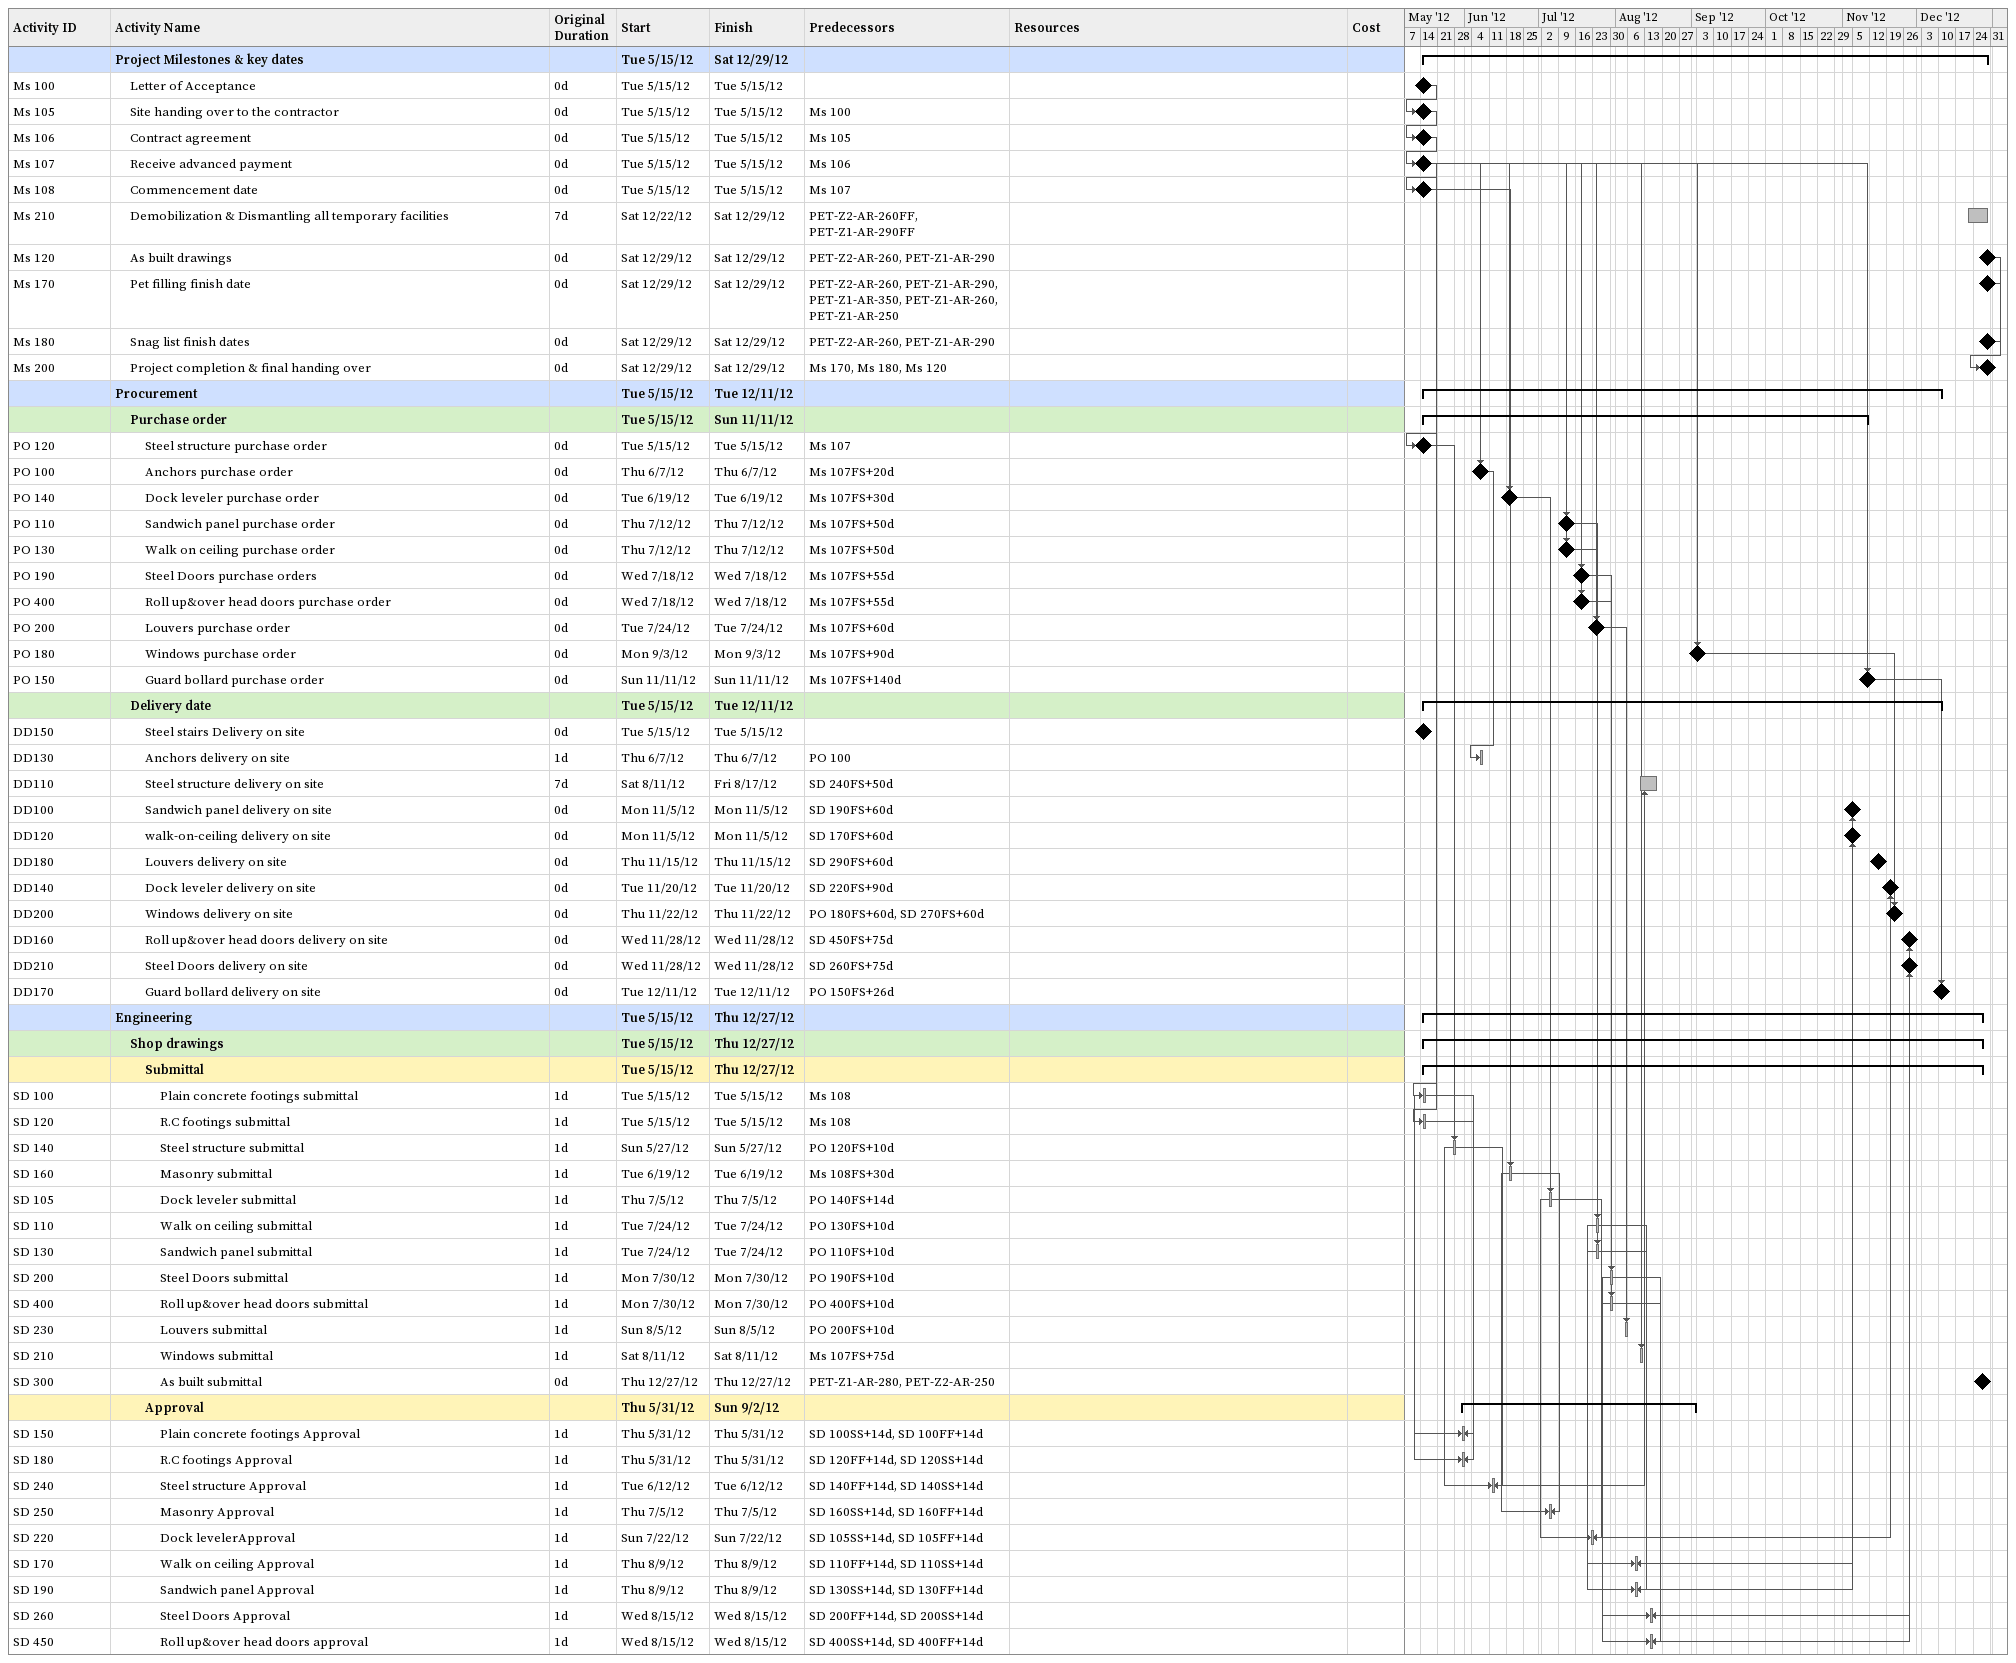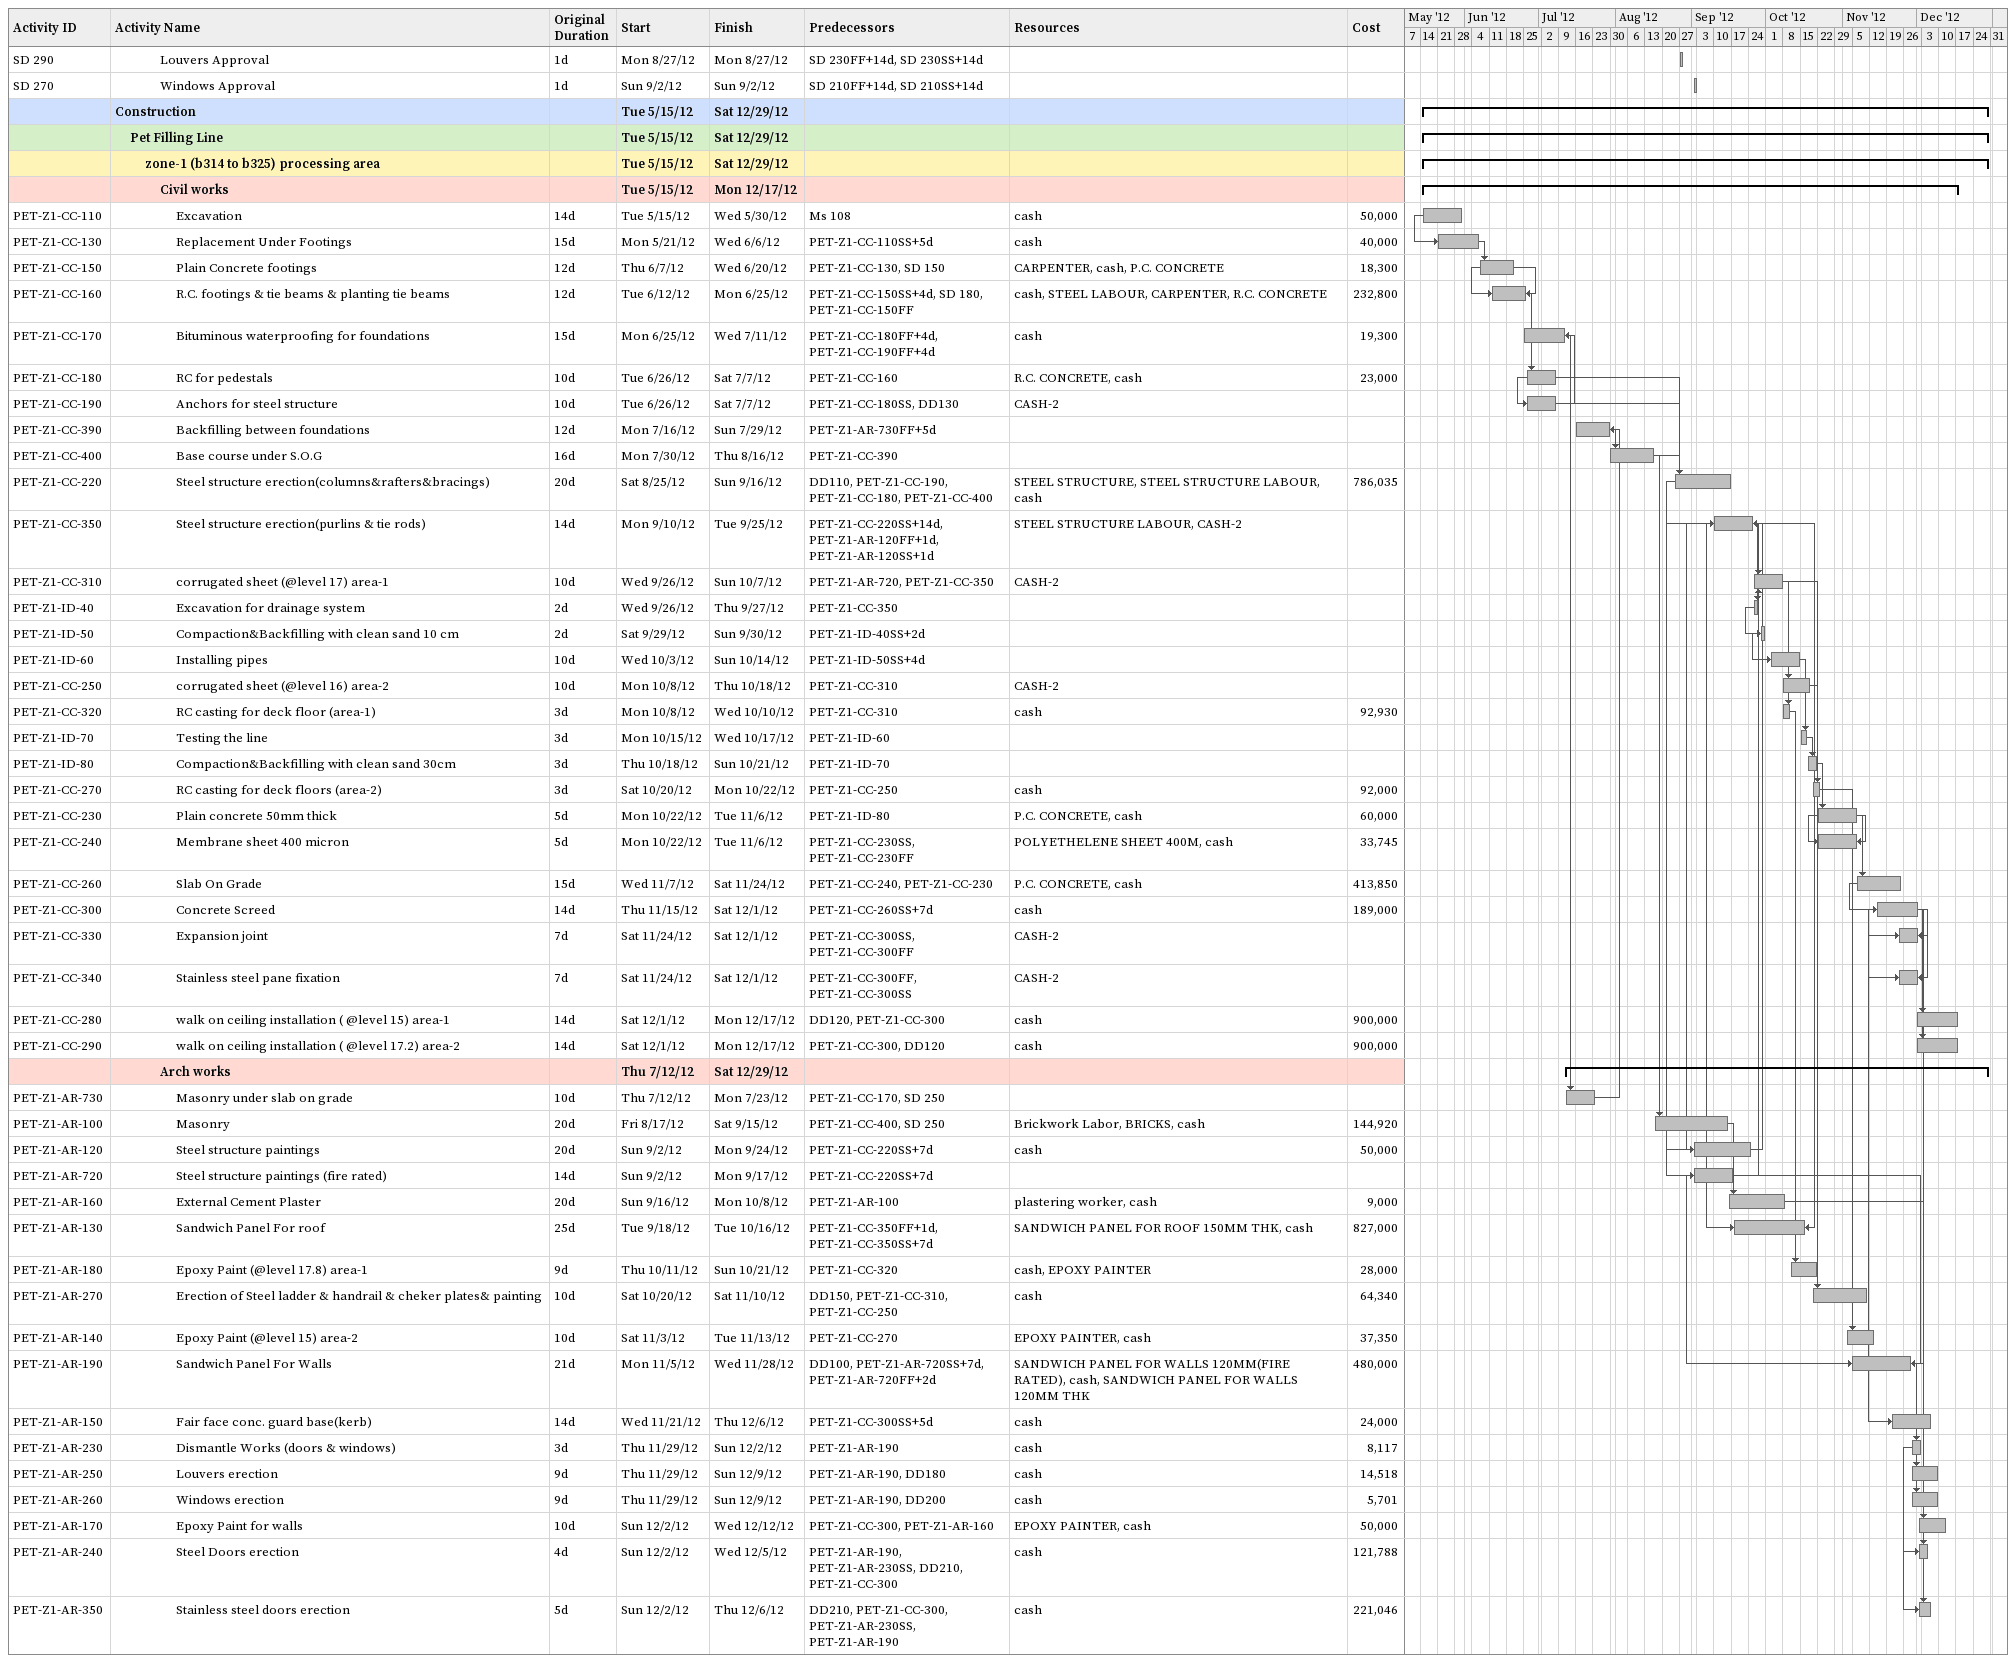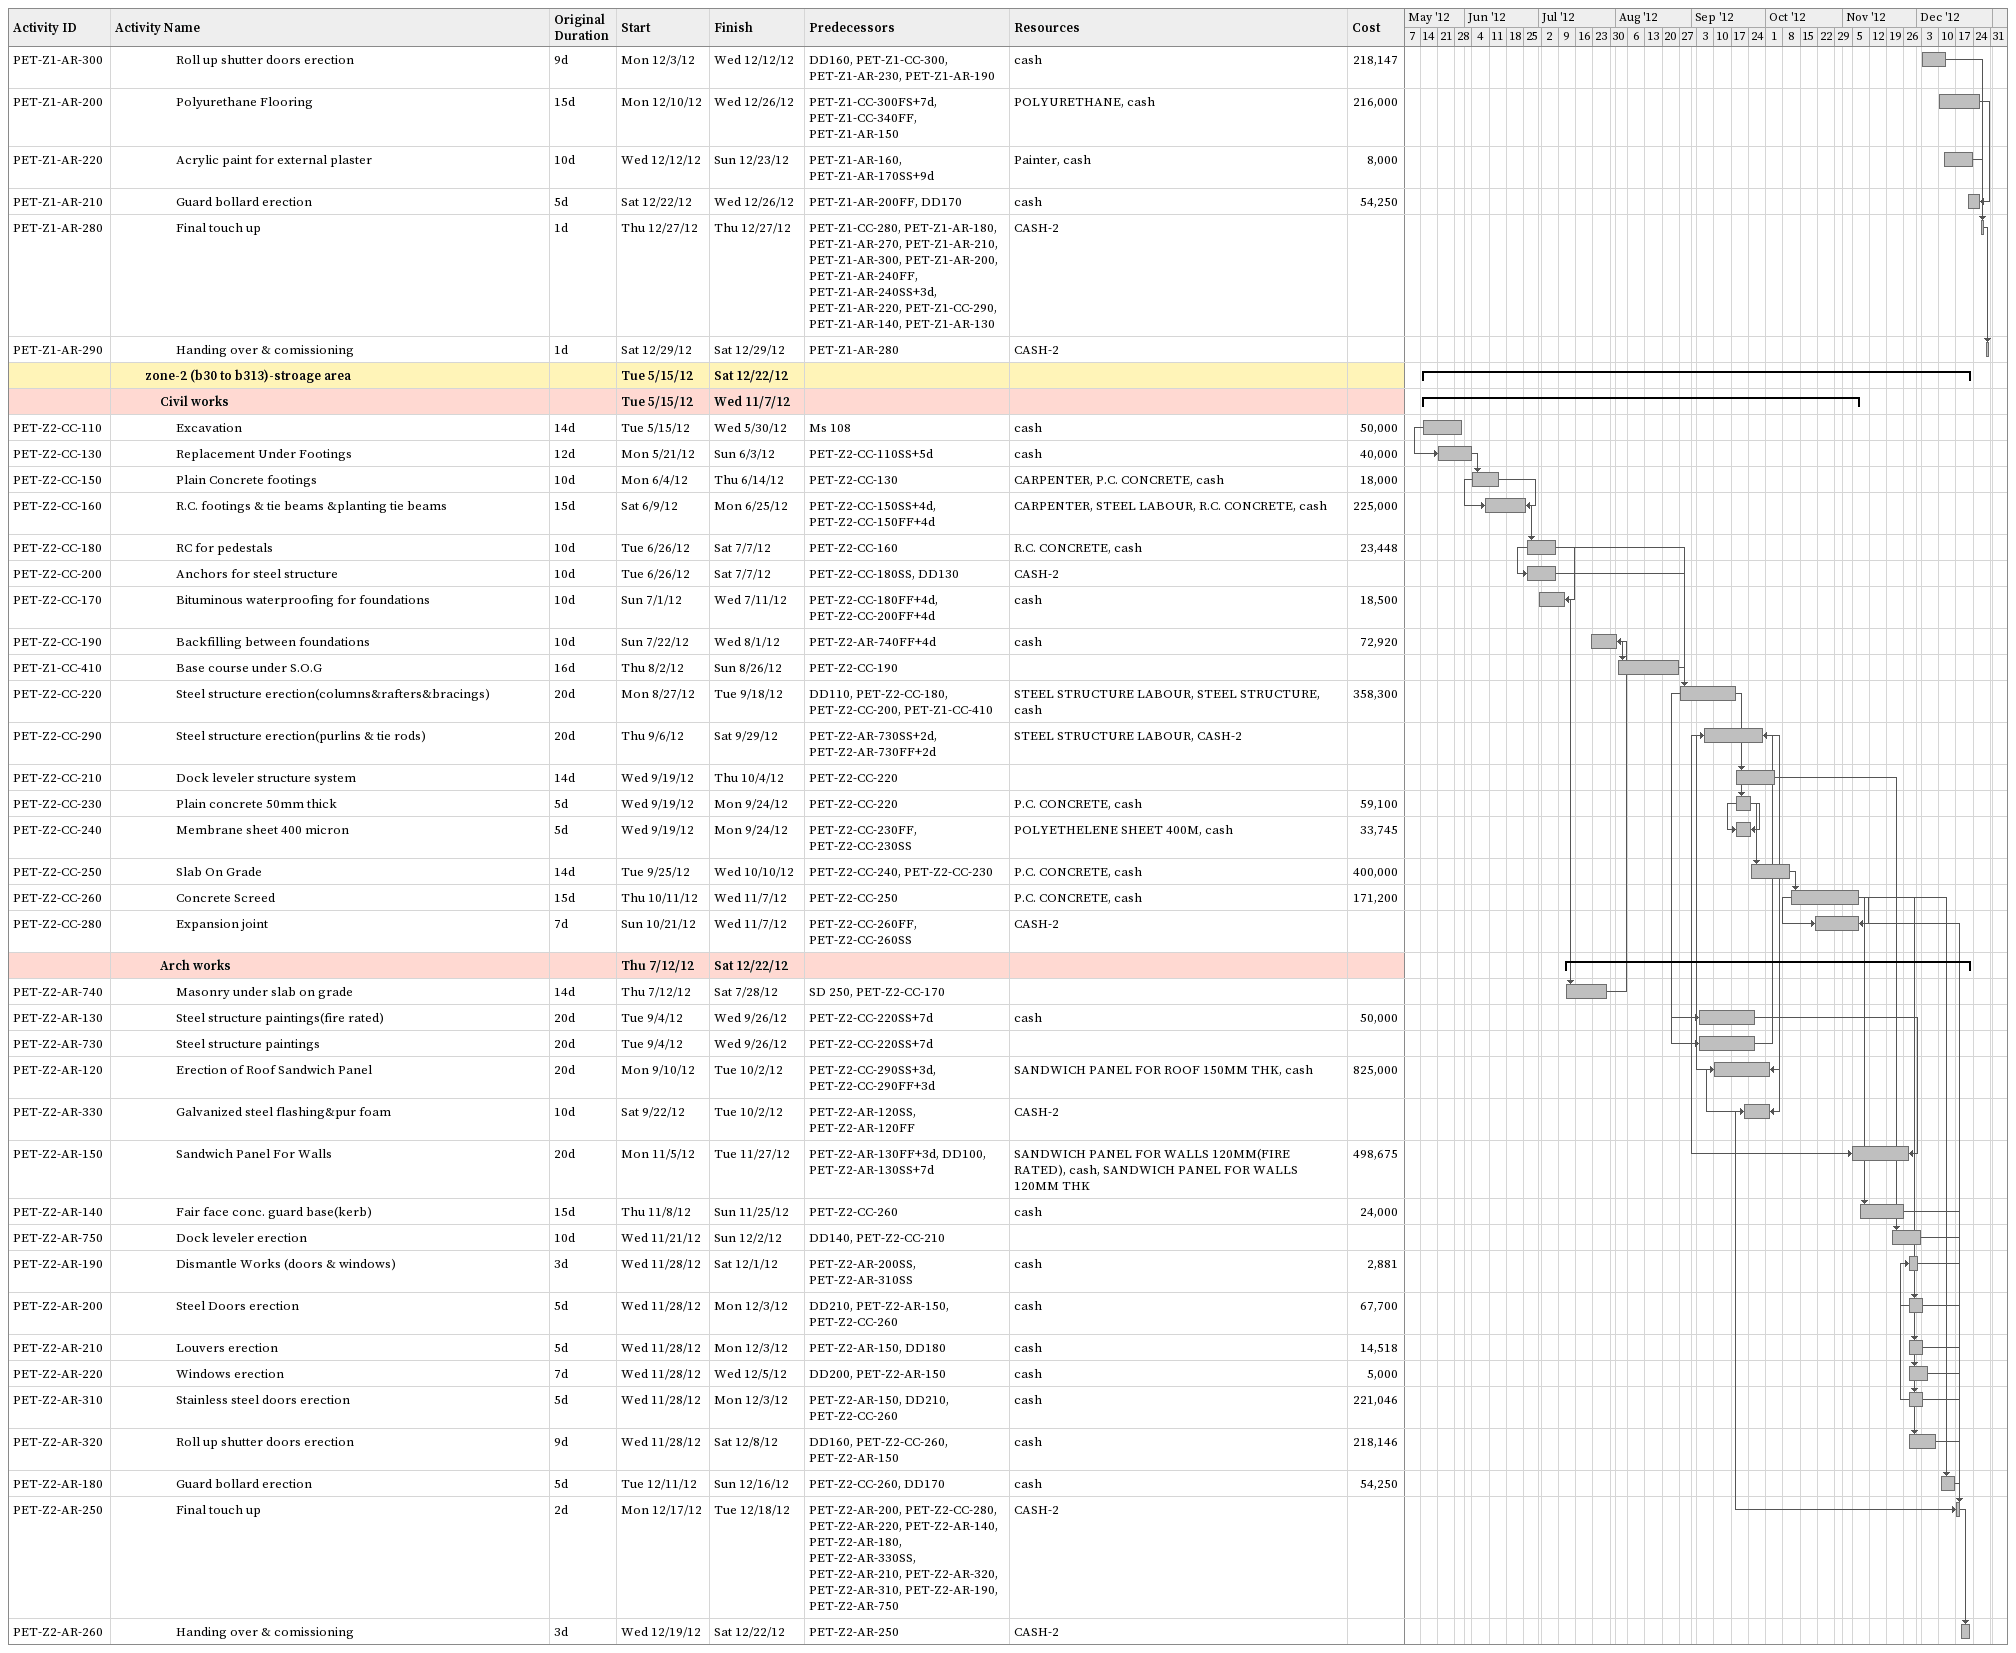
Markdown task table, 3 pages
| ID | Level | Task | Original duration | Start | Finish | Predecessors | Resources | Cost |
|---|---|---|---|---|---|---|---|---|
|  | 1 | **Project Milestones & key dates** |  | 2012-05-15 | 2012-12-29 |  |  |  |
| Ms 100 | 2 | Letter of Acceptance | 0d | 2012-05-15 | 2012-05-15 |  |  |  |
| Ms 105 | 2 | Site handing over to the contractor | 0d | 2012-05-15 | 2012-05-15 | Ms 100 |  |  |
| Ms 106 | 2 | Contract agreement | 0d | 2012-05-15 | 2012-05-15 | Ms 105 |  |  |
| Ms 107 | 2 | Receive advanced payment | 0d | 2012-05-15 | 2012-05-15 | Ms 106 |  |  |
| Ms 108 | 2 | Commencement date | 0d | 2012-05-15 | 2012-05-15 | Ms 107 |  |  |
| Ms 210 | 2 | Demobilization & Dismantling all temporary facilities | 7d | 2012-12-22 | 2012-12-29 | PET-Z2-AR-260FF, PET-Z1-AR-290FF |  |  |
| Ms 120 | 2 | As built drawings | 0d | 2012-12-29 | 2012-12-29 | PET-Z2-AR-260, PET-Z1-AR-290 |  |  |
| Ms 170 | 2 | Pet filling finish date | 0d | 2012-12-29 | 2012-12-29 | PET-Z2-AR-260, PET-Z1-AR-290, PET-Z1-AR-350, PET-Z1-AR-260, PET-Z1-AR-250 |  |  |
| Ms 180 | 2 | Snag list finish dates | 0d | 2012-12-29 | 2012-12-29 | PET-Z2-AR-260, PET-Z1-AR-290 |  |  |
| Ms 200 | 2 | Project completion & final handing over | 0d | 2012-12-29 | 2012-12-29 | Ms 170, Ms 180, Ms 120 |  |  |
|  | 1 | **Procurement** |  | 2012-05-15 | 2012-12-11 |  |  |  |
|  | 2 | **Purchase order** |  | 2012-05-15 | 2012-11-11 |  |  |  |
| PO 120 | 3 | Steel structure purchase order | 0d | 2012-05-15 | 2012-05-15 | Ms 107 |  |  |
| PO 100 | 3 | Anchors purchase order | 0d | 2012-06-07 | 2012-06-07 | Ms 107FS+20d |  |  |
| PO 140 | 3 | Dock leveler purchase order | 0d | 2012-06-19 | 2012-06-19 | Ms 107FS+30d |  |  |
| PO 110 | 3 | Sandwich panel purchase order | 0d | 2012-07-12 | 2012-07-12 | Ms 107FS+50d |  |  |
| PO 130 | 3 | Walk on ceiling purchase order | 0d | 2012-07-12 | 2012-07-12 | Ms 107FS+50d |  |  |
| PO 190 | 3 | Steel Doors purchase orders | 0d | 2012-07-18 | 2012-07-18 | Ms 107FS+55d |  |  |
| PO 400 | 3 | Roll up&over head doors purchase order | 0d | 2012-07-18 | 2012-07-18 | Ms 107FS+55d |  |  |
| PO 200 | 3 | Louvers purchase order | 0d | 2012-07-24 | 2012-07-24 | Ms 107FS+60d |  |  |
| PO 180 | 3 | Windows purchase order | 0d | 2012-09-03 | 2012-09-03 | Ms 107FS+90d |  |  |
| PO 150 | 3 | Guard bollard purchase order | 0d | 2012-11-11 | 2012-11-11 | Ms 107FS+140d |  |  |
|  | 2 | **Delivery date** |  | 2012-05-15 | 2012-12-11 |  |  |  |
| DD150 | 3 | Steel stairs Delivery on site | 0d | 2012-05-15 | 2012-05-15 |  |  |  |
| DD130 | 3 | Anchors delivery on site | 1d | 2012-06-07 | 2012-06-07 | PO 100 |  |  |
| DD110 | 3 | Steel structure delivery on site | 7d | 2012-08-11 | 2012-08-17 | SD 240FS+50d |  |  |
| DD100 | 3 | Sandwich panel delivery on site | 0d | 2012-11-05 | 2012-11-05 | SD 190FS+60d |  |  |
| DD120 | 3 | walk-on-ceiling delivery on site | 0d | 2012-11-05 | 2012-11-05 | SD 170FS+60d |  |  |
| DD180 | 3 | Louvers delivery on site | 0d | 2012-11-15 | 2012-11-15 | SD 290FS+60d |  |  |
| DD140 | 3 | Dock leveler delivery on site | 0d | 2012-11-20 | 2012-11-20 | SD 220FS+90d |  |  |
| DD200 | 3 | Windows delivery on site | 0d | 2012-11-22 | 2012-11-22 | PO 180FS+60d, SD 270FS+60d |  |  |
| DD160 | 3 | Roll up&over head doors delivery on site | 0d | 2012-11-28 | 2012-11-28 | SD 450FS+75d |  |  |
| DD210 | 3 | Steel Doors delivery on site | 0d | 2012-11-28 | 2012-11-28 | SD 260FS+75d |  |  |
| DD170 | 3 | Guard bollard delivery on site | 0d | 2012-12-11 | 2012-12-11 | PO 150FS+26d |  |  |
|  | 1 | **Engineering** |  | 2012-05-15 | 2012-12-27 |  |  |  |
|  | 2 | **Shop drawings** |  | 2012-05-15 | 2012-12-27 |  |  |  |
|  | 3 | **Submittal** |  | 2012-05-15 | 2012-12-27 |  |  |  |
| SD 100 | 4 | Plain concrete footings submittal | 1d | 2012-05-15 | 2012-05-15 | Ms 108 |  |  |
| SD 120 | 4 | R.C footings submittal | 1d | 2012-05-15 | 2012-05-15 | Ms 108 |  |  |
| SD 140 | 4 | Steel structure submittal | 1d | 2012-05-27 | 2012-05-27 | PO 120FS+10d |  |  |
| SD 160 | 4 | Masonry submittal | 1d | 2012-06-19 | 2012-06-19 | Ms 108FS+30d |  |  |
| SD 105 | 4 | Dock leveler submittal | 1d | 2012-07-05 | 2012-07-05 | PO 140FS+14d |  |  |
| SD 110 | 4 | Walk on ceiling submittal | 1d | 2012-07-24 | 2012-07-24 | PO 130FS+10d |  |  |
| SD 130 | 4 | Sandwich panel submittal | 1d | 2012-07-24 | 2012-07-24 | PO 110FS+10d |  |  |
| SD 200 | 4 | Steel Doors submittal | 1d | 2012-07-30 | 2012-07-30 | PO 190FS+10d |  |  |
| SD 400 | 4 | Roll up&over head doors submittal | 1d | 2012-07-30 | 2012-07-30 | PO 400FS+10d |  |  |
| SD 230 | 4 | Louvers submittal | 1d | 2012-08-05 | 2012-08-05 | PO 200FS+10d |  |  |
| SD 210 | 4 | Windows submittal | 1d | 2012-08-11 | 2012-08-11 | Ms 107FS+75d |  |  |
| SD 300 | 4 | As built submittal | 0d | 2012-12-27 | 2012-12-27 | PET-Z1-AR-280, PET-Z2-AR-250 |  |  |
|  | 3 | **Approval** |  | 2012-05-31 | 2012-09-02 |  |  |  |
| SD 150 | 4 | Plain concrete footings Approval | 1d | 2012-05-31 | 2012-05-31 | SD 100SS+14d, SD 100FF+14d |  |  |
| SD 180 | 4 | R.C footings Approval | 1d | 2012-05-31 | 2012-05-31 | SD 120FF+14d, SD 120SS+14d |  |  |
| SD 240 | 4 | Steel structure Approval | 1d | 2012-06-12 | 2012-06-12 | SD 140FF+14d, SD 140SS+14d |  |  |
| SD 250 | 4 | Masonry Approval | 1d | 2012-07-05 | 2012-07-05 | SD 160SS+14d, SD 160FF+14d |  |  |
| SD 220 | 4 | Dock levelerApproval | 1d | 2012-07-22 | 2012-07-22 | SD 105SS+14d, SD 105FF+14d |  |  |
| SD 170 | 4 | Walk on ceiling Approval | 1d | 2012-08-09 | 2012-08-09 | SD 110FF+14d, SD 110SS+14d |  |  |
| SD 190 | 4 | Sandwich panel Approval | 1d | 2012-08-09 | 2012-08-09 | SD 130SS+14d, SD 130FF+14d |  |  |
| SD 260 | 4 | Steel Doors Approval | 1d | 2012-08-15 | 2012-08-15 | SD 200FF+14d, SD 200SS+14d |  |  |
| SD 450 | 4 | Roll up&over head doors approval | 1d | 2012-08-15 | 2012-08-15 | SD 400SS+14d, SD 400FF+14d |  |  |
| SD 290 | 4 | Louvers Approval | 1d | 2012-08-27 | 2012-08-27 | SD 230FF+14d, SD 230SS+14d |  |  |
| SD 270 | 4 | Windows Approval | 1d | 2012-09-02 | 2012-09-02 | SD 210FF+14d, SD 210SS+14d |  |  |
|  | 1 | **Construction** |  | 2012-05-15 | 2012-12-29 |  |  |  |
|  | 2 | **Pet Filling Line** |  | 2012-05-15 | 2012-12-29 |  |  |  |
|  | 3 | **zone-1 (b314 to b325) processing area** |  | 2012-05-15 | 2012-12-29 |  |  |  |
|  | 4 | **Civil works** |  | 2012-05-15 | 2012-12-17 |  |  |  |
| PET-Z1-CC-110 | 5 | Excavation | 14d | 2012-05-15 | 2012-05-30 | Ms 108 | cash | 50000 |
| PET-Z1-CC-130 | 5 | Replacement Under Footings | 15d | 2012-05-21 | 2012-06-06 | PET-Z1-CC-110SS+5d | cash | 40000 |
| PET-Z1-CC-150 | 5 | Plain Concrete footings | 12d | 2012-06-07 | 2012-06-20 | PET-Z1-CC-130, SD 150 | CARPENTER, cash, P.C. CONCRETE | 18300 |
| PET-Z1-CC-160 | 5 | R.C. footings & tie beams & planting tie beams | 12d | 2012-06-12 | 2012-06-25 | PET-Z1-CC-150SS+4d, SD 180, PET-Z1-CC-150FF | cash, STEEL LABOUR, CARPENTER, R.C. CONCRETE | 232800 |
| PET-Z1-CC-170 | 5 | Bituminous waterproofing for foundations | 15d | 2012-06-25 | 2012-07-11 | PET-Z1-CC-180FF+4d, PET-Z1-CC-190FF+4d | cash | 19300 |
| PET-Z1-CC-180 | 5 | RC for pedestals | 10d | 2012-06-26 | 2012-07-07 | PET-Z1-CC-160 | R.C. CONCRETE, cash | 23000 |
| PET-Z1-CC-190 | 5 | Anchors for steel structure | 10d | 2012-06-26 | 2012-07-07 | PET-Z1-CC-180SS, DD130 | CASH-2 |  |
| PET-Z1-CC-390 | 5 | Backfilling between foundations | 12d | 2012-07-16 | 2012-07-29 | PET-Z1-AR-730FF+5d |  |  |
| PET-Z1-CC-400 | 5 | Base course under S.O.G | 16d | 2012-07-30 | 2012-08-16 | PET-Z1-CC-390 |  |  |
| PET-Z1-CC-220 | 5 | Steel structure erection(columns&rafters&bracings) | 20d | 2012-08-25 | 2012-09-16 | DD110, PET-Z1-CC-190, PET-Z1-CC-180, PET-Z1-CC-400 | STEEL STRUCTURE, STEEL STRUCTURE LABOUR, cash | 786035 |
| PET-Z1-CC-350 | 5 | Steel structure erection(purlins & tie rods) | 14d | 2012-09-10 | 2012-09-25 | PET-Z1-CC-220SS+14d, PET-Z1-AR-120FF+1d, PET-Z1-AR-120SS+1d | STEEL STRUCTURE LABOUR, CASH-2 |  |
| PET-Z1-CC-310 | 5 | corrugated sheet (@level 17) area-1 | 10d | 2012-09-26 | 2012-10-07 | PET-Z1-AR-720, PET-Z1-CC-350 | CASH-2 |  |
| PET-Z1-ID-40 | 5 | Excavation for drainage system | 2d | 2012-09-26 | 2012-09-27 | PET-Z1-CC-350 |  |  |
| PET-Z1-ID-50 | 5 | Compaction&Backfilling with clean sand 10 cm | 2d | 2012-09-29 | 2012-09-30 | PET-Z1-ID-40SS+2d |  |  |
| PET-Z1-ID-60 | 5 | Installing pipes | 10d | 2012-10-03 | 2012-10-14 | PET-Z1-ID-50SS+4d |  |  |
| PET-Z1-CC-250 | 5 | corrugated sheet (@level 16) area-2 | 10d | 2012-10-08 | 2012-10-18 | PET-Z1-CC-310 | CASH-2 |  |
| PET-Z1-CC-320 | 5 | RC casting for deck floor (area-1) | 3d | 2012-10-08 | 2012-10-10 | PET-Z1-CC-310 | cash | 92930 |
| PET-Z1-ID-70 | 5 | Testing the line | 3d | 2012-10-15 | 2012-10-17 | PET-Z1-ID-60 |  |  |
| PET-Z1-ID-80 | 5 | Compaction&Backfilling with clean sand 30cm | 3d | 2012-10-18 | 2012-10-21 | PET-Z1-ID-70 |  |  |
| PET-Z1-CC-270 | 5 | RC casting for deck floors (area-2) | 3d | 2012-10-20 | 2012-10-22 | PET-Z1-CC-250 | cash | 92000 |
| PET-Z1-CC-230 | 5 | Plain concrete 50mm thick | 5d | 2012-10-22 | 2012-11-06 | PET-Z1-ID-80 | P.C. CONCRETE, cash | 60000 |
| PET-Z1-CC-240 | 5 | Membrane sheet 400 micron | 5d | 2012-10-22 | 2012-11-06 | PET-Z1-CC-230SS, PET-Z1-CC-230FF | POLYETHELENE SHEET 400M, cash | 33745 |
| PET-Z1-CC-260 | 5 | Slab On Grade | 15d | 2012-11-07 | 2012-11-24 | PET-Z1-CC-240, PET-Z1-CC-230 | P.C. CONCRETE, cash | 413850 |
| PET-Z1-CC-300 | 5 | Concrete Screed | 14d | 2012-11-15 | 2012-12-01 | PET-Z1-CC-260SS+7d | cash | 189000 |
| PET-Z1-CC-330 | 5 | Expansion joint | 7d | 2012-11-24 | 2012-12-01 | PET-Z1-CC-300SS, PET-Z1-CC-300FF | CASH-2 |  |
| PET-Z1-CC-340 | 5 | Stainless steel pane fixation | 7d | 2012-11-24 | 2012-12-01 | PET-Z1-CC-300FF, PET-Z1-CC-300SS | CASH-2 |  |
| PET-Z1-CC-280 | 5 | walk on ceiling installation ( @level 15) area-1 | 14d | 2012-12-01 | 2012-12-17 | DD120, PET-Z1-CC-300 | cash | 900000 |
| PET-Z1-CC-290 | 5 | walk on ceiling installation ( @level 17.2) area-2 | 14d | 2012-12-01 | 2012-12-17 | PET-Z1-CC-300, DD120 | cash | 900000 |
|  | 4 | **Arch works** |  | 2012-07-12 | 2012-12-29 |  |  |  |
| PET-Z1-AR-730 | 5 | Masonry under slab on grade | 10d | 2012-07-12 | 2012-07-23 | PET-Z1-CC-170, SD 250 |  |  |
| PET-Z1-AR-100 | 5 | Masonry | 20d | 2012-08-17 | 2012-09-15 | PET-Z1-CC-400, SD 250 | Brickwork Labor, BRICKS, cash | 144920 |
| PET-Z1-AR-120 | 5 | Steel structure paintings | 20d | 2012-09-02 | 2012-09-24 | PET-Z1-CC-220SS+7d | cash | 50000 |
| PET-Z1-AR-720 | 5 | Steel structure paintings (fire rated) | 14d | 2012-09-02 | 2012-09-17 | PET-Z1-CC-220SS+7d |  |  |
| PET-Z1-AR-160 | 5 | External Cement Plaster | 20d | 2012-09-16 | 2012-10-08 | PET-Z1-AR-100 | plastering worker, cash | 9000 |
| PET-Z1-AR-130 | 5 | Sandwich Panel For roof | 25d | 2012-09-18 | 2012-10-16 | PET-Z1-CC-350FF+1d, PET-Z1-CC-350SS+7d | SANDWICH PANEL FOR ROOF 150MM THK, cash | 827000 |
| PET-Z1-AR-180 | 5 | Epoxy Paint (@level 17.8) area-1 | 9d | 2012-10-11 | 2012-10-21 | PET-Z1-CC-320 | cash, EPOXY PAINTER | 28000 |
| PET-Z1-AR-270 | 5 | Erection of Steel ladder & handrail & cheker plates& painting | 10d | 2012-10-20 | 2012-11-10 | DD150, PET-Z1-CC-310, PET-Z1-CC-250 | cash | 64340 |
| PET-Z1-AR-140 | 5 | Epoxy Paint (@level 15) area-2 | 10d | 2012-11-03 | 2012-11-13 | PET-Z1-CC-270 | EPOXY PAINTER, cash | 37350 |
| PET-Z1-AR-190 | 5 | Sandwich Panel For Walls | 21d | 2012-11-05 | 2012-11-28 | DD100, PET-Z1-AR-720SS+7d, PET-Z1-AR-720FF+2d | SANDWICH PANEL FOR WALLS 120MM(FIRE RATED), cash, SANDWICH PANEL FOR WALLS 120MM THK | 480000 |
| PET-Z1-AR-150 | 5 | Fair face conc. guard base(kerb) | 14d | 2012-11-21 | 2012-12-06 | PET-Z1-CC-300SS+5d | cash | 24000 |
| PET-Z1-AR-230 | 5 | Dismantle Works (doors & windows) | 3d | 2012-11-29 | 2012-12-02 | PET-Z1-AR-190 | cash | 8117 |
| PET-Z1-AR-250 | 5 | Louvers erection | 9d | 2012-11-29 | 2012-12-09 | PET-Z1-AR-190, DD180 | cash | 14518 |
| PET-Z1-AR-260 | 5 | Windows erection | 9d | 2012-11-29 | 2012-12-09 | PET-Z1-AR-190, DD200 | cash | 5701 |
| PET-Z1-AR-170 | 5 | Epoxy Paint for walls | 10d | 2012-12-02 | 2012-12-12 | PET-Z1-CC-300, PET-Z1-AR-160 | EPOXY PAINTER, cash | 50000 |
| PET-Z1-AR-240 | 5 | Steel Doors erection | 4d | 2012-12-02 | 2012-12-05 | PET-Z1-AR-190, PET-Z1-AR-230SS, DD210, PET-Z1-CC-300 | cash | 121788 |
| PET-Z1-AR-350 | 5 | Stainless steel doors erection | 5d | 2012-12-02 | 2012-12-06 | DD210, PET-Z1-CC-300, PET-Z1-AR-230SS, PET-Z1-AR-190 | cash | 221046 |
| PET-Z1-AR-300 | 5 | Roll up shutter doors erection | 9d | 2012-12-03 | 2012-12-12 | DD160, PET-Z1-CC-300, PET-Z1-AR-230, PET-Z1-AR-190 | cash | 218147 |
| PET-Z1-AR-200 | 5 | Polyurethane Flooring | 15d | 2012-12-10 | 2012-12-26 | PET-Z1-CC-300FS+7d, PET-Z1-CC-340FF, PET-Z1-AR-150 | POLYURETHANE, cash | 216000 |
| PET-Z1-AR-220 | 5 | Acrylic paint for external plaster | 10d | 2012-12-12 | 2012-12-23 | PET-Z1-AR-160, PET-Z1-AR-170SS+9d | Painter, cash | 8000 |
| PET-Z1-AR-210 | 5 | Guard bollard erection | 5d | 2012-12-22 | 2012-12-26 | PET-Z1-AR-200FF, DD170 | cash | 54250 |
| PET-Z1-AR-280 | 5 | Final touch up | 1d | 2012-12-27 | 2012-12-27 | PET-Z1-CC-280, PET-Z1-AR-180, PET-Z1-AR-270, PET-Z1-AR-210, PET-Z1-AR-300, PET-Z1-AR-200, PET-Z1-AR-240FF, PET-Z1-AR-240SS+3d, PET-Z1-AR-220, PET-Z1-CC-290, PET-Z1-AR-140, PET-Z1-AR-130 | CASH-2 |  |
| PET-Z1-AR-290 | 5 | Handing over & comissioning | 1d | 2012-12-29 | 2012-12-29 | PET-Z1-AR-280 | CASH-2 |  |
|  | 3 | **zone-2 (b30 to b313)-stroage area** |  | 2012-05-15 | 2012-12-22 |  |  |  |
|  | 4 | **Civil works** |  | 2012-05-15 | 2012-11-07 |  |  |  |
| PET-Z2-CC-110 | 5 | Excavation | 14d | 2012-05-15 | 2012-05-30 | Ms 108 | cash | 50000 |
| PET-Z2-CC-130 | 5 | Replacement Under Footings | 12d | 2012-05-21 | 2012-06-03 | PET-Z2-CC-110SS+5d | cash | 40000 |
| PET-Z2-CC-150 | 5 | Plain Concrete footings | 10d | 2012-06-04 | 2012-06-14 | PET-Z2-CC-130 | CARPENTER, P.C. CONCRETE, cash | 18000 |
| PET-Z2-CC-160 | 5 | R.C. footings & tie beams &planting tie beams | 15d | 2012-06-09 | 2012-06-25 | PET-Z2-CC-150SS+4d, PET-Z2-CC-150FF+4d | CARPENTER, STEEL LABOUR, R.C. CONCRETE, cash | 225000 |
| PET-Z2-CC-180 | 5 | RC for pedestals | 10d | 2012-06-26 | 2012-07-07 | PET-Z2-CC-160 | R.C. CONCRETE, cash | 23448 |
| PET-Z2-CC-200 | 5 | Anchors for steel structure | 10d | 2012-06-26 | 2012-07-07 | PET-Z2-CC-180SS, DD130 | CASH-2 |  |
| PET-Z2-CC-170 | 5 | Bituminous waterproofing for foundations | 10d | 2012-07-01 | 2012-07-11 | PET-Z2-CC-180FF+4d, PET-Z2-CC-200FF+4d | cash | 18500 |
| PET-Z2-CC-190 | 5 | Backfilling between foundations | 10d | 2012-07-22 | 2012-08-01 | PET-Z2-AR-740FF+4d | cash | 72920 |
| PET-Z1-CC-410 | 5 | Base course under S.O.G | 16d | 2012-08-02 | 2012-08-26 | PET-Z2-CC-190 |  |  |
| PET-Z2-CC-220 | 5 | Steel structure erection(columns&rafters&bracings) | 20d | 2012-08-27 | 2012-09-18 | DD110, PET-Z2-CC-180, PET-Z2-CC-200, PET-Z1-CC-410 | STEEL STRUCTURE LABOUR, STEEL STRUCTURE, cash | 358300 |
| PET-Z2-CC-290 | 5 | Steel structure erection(purlins & tie rods) | 20d | 2012-09-06 | 2012-09-29 | PET-Z2-AR-730SS+2d, PET-Z2-AR-730FF+2d | STEEL STRUCTURE LABOUR, CASH-2 |  |
| PET-Z2-CC-210 | 5 | Dock leveler structure system | 14d | 2012-09-19 | 2012-10-04 | PET-Z2-CC-220 |  |  |
| PET-Z2-CC-230 | 5 | Plain concrete 50mm thick | 5d | 2012-09-19 | 2012-09-24 | PET-Z2-CC-220 | P.C. CONCRETE, cash | 59100 |
| PET-Z2-CC-240 | 5 | Membrane sheet 400 micron | 5d | 2012-09-19 | 2012-09-24 | PET-Z2-CC-230FF, PET-Z2-CC-230SS | POLYETHELENE SHEET 400M, cash | 33745 |
| PET-Z2-CC-250 | 5 | Slab On Grade | 14d | 2012-09-25 | 2012-10-10 | PET-Z2-CC-240, PET-Z2-CC-230 | P.C. CONCRETE, cash | 400000 |
| PET-Z2-CC-260 | 5 | Concrete Screed | 15d | 2012-10-11 | 2012-11-07 | PET-Z2-CC-250 | P.C. CONCRETE, cash | 171200 |
| PET-Z2-CC-280 | 5 | Expansion joint | 7d | 2012-10-21 | 2012-11-07 | PET-Z2-CC-260FF, PET-Z2-CC-260SS | CASH-2 |  |
|  | 4 | **Arch works** |  | 2012-07-12 | 2012-12-22 |  |  |  |
| PET-Z2-AR-740 | 5 | Masonry under slab on grade | 14d | 2012-07-12 | 2012-07-28 | SD 250, PET-Z2-CC-170 |  |  |
| PET-Z2-AR-130 | 5 | Steel structure paintings(fire rated) | 20d | 2012-09-04 | 2012-09-26 | PET-Z2-CC-220SS+7d | cash | 50000 |
| PET-Z2-AR-730 | 5 | Steel structure paintings | 20d | 2012-09-04 | 2012-09-26 | PET-Z2-CC-220SS+7d |  |  |
| PET-Z2-AR-120 | 5 | Erection of Roof Sandwich Panel | 20d | 2012-09-10 | 2012-10-02 | PET-Z2-CC-290SS+3d, PET-Z2-CC-290FF+3d | SANDWICH PANEL FOR ROOF 150MM THK, cash | 825000 |
| PET-Z2-AR-330 | 5 | Galvanized steel flashing&pur foam | 10d | 2012-09-22 | 2012-10-02 | PET-Z2-AR-120SS, PET-Z2-AR-120FF | CASH-2 |  |
| PET-Z2-AR-150 | 5 | Sandwich Panel For Walls | 20d | 2012-11-05 | 2012-11-27 | PET-Z2-AR-130FF+3d, DD100, PET-Z2-AR-130SS+7d | SANDWICH PANEL FOR WALLS 120MM(FIRE RATED), cash, SANDWICH PANEL FOR WALLS 120MM THK | 498675 |
| PET-Z2-AR-140 | 5 | Fair face conc. guard base(kerb) | 15d | 2012-11-08 | 2012-11-25 | PET-Z2-CC-260 | cash | 24000 |
| PET-Z2-AR-750 | 5 | Dock leveler erection | 10d | 2012-11-21 | 2012-12-02 | DD140, PET-Z2-CC-210 |  |  |
| PET-Z2-AR-190 | 5 | Dismantle Works (doors & windows) | 3d | 2012-11-28 | 2012-12-01 | PET-Z2-AR-200SS, PET-Z2-AR-310SS | cash | 2881 |
| PET-Z2-AR-200 | 5 | Steel Doors erection | 5d | 2012-11-28 | 2012-12-03 | DD210, PET-Z2-AR-150, PET-Z2-CC-260 | cash | 67700 |
| PET-Z2-AR-210 | 5 | Louvers erection | 5d | 2012-11-28 | 2012-12-03 | PET-Z2-AR-150, DD180 | cash | 14518 |
| PET-Z2-AR-220 | 5 | Windows erection | 7d | 2012-11-28 | 2012-12-05 | DD200, PET-Z2-AR-150 | cash | 5000 |
| PET-Z2-AR-310 | 5 | Stainless steel doors erection | 5d | 2012-11-28 | 2012-12-03 | PET-Z2-AR-150, DD210, PET-Z2-CC-260 | cash | 221046 |
| PET-Z2-AR-320 | 5 | Roll up shutter doors erection | 9d | 2012-11-28 | 2012-12-08 | DD160, PET-Z2-CC-260, PET-Z2-AR-150 | cash | 218146 |
| PET-Z2-AR-180 | 5 | Guard bollard erection | 5d | 2012-12-11 | 2012-12-16 | PET-Z2-CC-260, DD170 | cash | 54250 |
| PET-Z2-AR-250 | 5 | Final touch up | 2d | 2012-12-17 | 2012-12-18 | PET-Z2-AR-200, PET-Z2-CC-280, PET-Z2-AR-220, PET-Z2-AR-140, PET-Z2-AR-180, PET-Z2-AR-330SS, PET-Z2-AR-210, PET-Z2-AR-320, PET-Z2-AR-310, PET-Z2-AR-190, PET-Z2-AR-750 | CASH-2 |  |
| PET-Z2-AR-260 | 5 | Handing over & comissioning | 3d | 2012-12-19 | 2012-12-22 | PET-Z2-AR-250 | CASH-2 |  |
